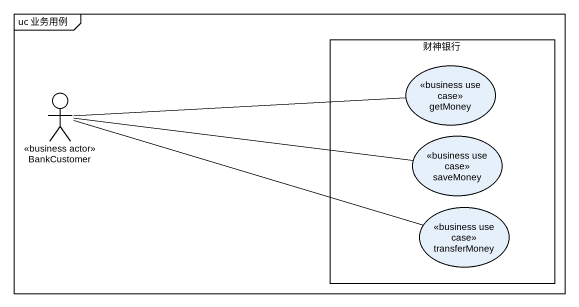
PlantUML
@startuml
mainframe uc 业务用例
rectangle 财神银行 {
  usecase getMoney <<business use case>>
  usecase saveMoney <<business use case>>
  usecase transferMoney <<business use case>>
}
actor BankCustomer <<business actor>>
BankCustomer -right- getMoney
BankCustomer -right- saveMoney
BankCustomer -right- transferMoney
@enduml
